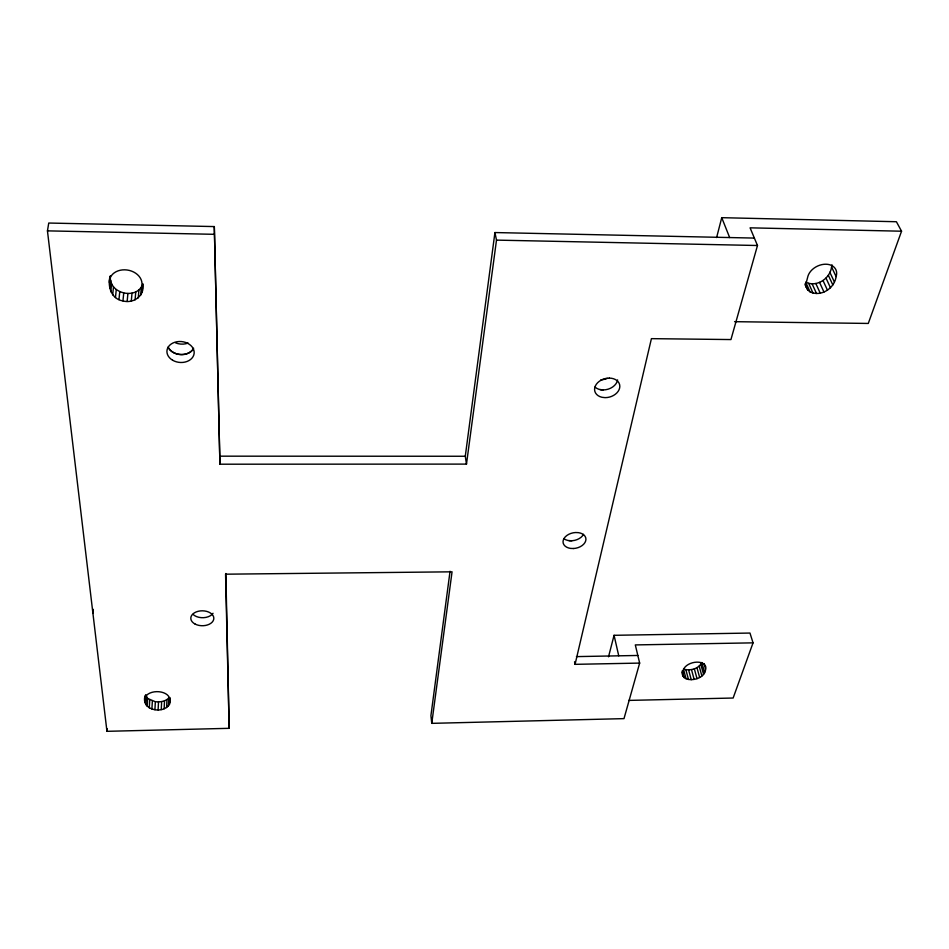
<?xml version="1.0" encoding="UTF-8"?>
<svg xmlns="http://www.w3.org/2000/svg" width="949" height="949" viewBox="0 0 949 949"><rect width="100%" height="100%" fill="white"/><g stroke="black" fill="none" stroke-linecap="round" stroke-linejoin="round"><path stroke-width="1.42" d="M754.372 238.08L494.927 232.552L496.493 240.121L466.481 464.108L219.931 464.203L214.308 226.574L48.743 223.039L47.45 230.868L106.952 731.323L229.172 728.322L225.85 573.516M219.931 464.203L214.308 226.574M145.185 695.451C140.227 710.03 163.252 714.965 169.515 704.146L169.824 697.503M169.515 704.146L169.978 698.227M166.585 707.527L166.965 699.567L168.792 697.99L168.412 705.961M164.141 708.761L164.521 700.801L166.965 699.567M161.247 709.567L161.65 701.596L164.521 700.801M158.103 709.888L158.519 701.916L161.65 701.596M154.924 709.71L155.351 701.738L147.676 698.452L145.719 694.763L145.233 702.746M151.911 709.033L152.362 701.062M149.278 707.918L149.74 699.947M147.202 706.436L147.676 698.452M145.814 704.668L146.3 696.685M110.155 276.064C107.273 286.23 111.318 299.137 122.955 300.928C133.263 303.905 145.173 295.815 142.682 284.297C136.739 300.489 108.222 293.514 110.428 276.171M142.03 292.185L142.789 283.609M106.952 731.323L107.178 728.666M140.642 295.258L141.294 287.357M138.257 297.856L138.934 289.955M135.078 299.837L135.766 291.924M131.294 301.047L132.006 293.134M127.154 301.426L127.901 293.502M122.955 300.928L123.726 293.016M92.943 613.434L93.334 609.377M118.969 299.599L119.764 291.687M115.458 297.523L116.276 289.611M112.658 294.842L113.5 286.918M109.93 288.366L110.796 280.465M110.772 291.711L111.626 283.798M450.051 571.262L430.917 715.641L431.759 723.352L623.991 718.63L639.662 663.09L635.308 644.917L753.043 642.853L749.971 633.054L614.062 635.308L608.523 656.791M466.481 464.108L465.283 456.255L494.927 232.552M431.759 723.352L452.056 571.82L225.565 574.192L229.172 728.322M639.662 663.09L575.07 664.336L651.417 338.651L730.944 339.564L757.48 245.506L750.078 227.831L901.55 231.212L868.276 323.443L734.573 321.675M716.614 237.558L721.738 217.677L896.402 221.734L901.55 231.212M831.561 266.954L836.105 276.586C834.598 288.294 820.98 297.298 810.019 291.817L805.701 282.138C816.615 287.63 830.138 278.603 831.561 266.954A15.196 11.103 -26.2 0 0 832.036 264.866M705.57 669.164A11.471 6.868 -13.6 0 0 696.91 662.141A11.471 6.868 -13.6 0 0 683.541 669.603C677.55 684.395 705.463 681.607 705.57 669.164L704.004 663.553M753.043 642.853L733.138 698.025L628.796 700.409M686.068 678.843L683.458 669.033C689.923 671.157 698.666 668.986 701.797 662.521L704.526 672.331M576.446 656.613L637.835 655.462M220.073 456.172L465.283 456.255M47.45 230.868L214.094 234.308M496.493 240.121L757.48 245.506M568.937 540.633L571.82 540.752M155.351 701.738L158.519 701.916M599.982 389.576L603.101 389.932M805.203 284.973L807.718 289.896L810.019 291.817M829.829 272.233L834.349 281.877M828.347 275.305L832.842 284.961M826.021 278.14L830.494 287.796M823.032 280.548L827.469 290.216M819.556 282.375L823.969 292.043M815.843 283.502L820.221 293.17M812.13 283.834L816.484 293.514M808.678 283.371L812.996 293.051M805.037 283.846L807.718 289.896M721.738 217.677L729.662 237.558M700.813 664.383L703.529 674.193M699.164 666.127L701.869 675.937M696.957 667.645L699.638 677.444M694.336 668.82L697.005 678.618M691.489 669.579L694.134 679.377M688.594 669.875L691.228 679.686M685.854 669.686L688.476 679.496M682.295 670.753L684.158 677.764M681.762 672.117L682.877 676.329M614.062 635.308L618.748 655.818M574.548 661.773L575.07 664.336M806.282 287.393L805.784 284.498L807.967 276.088A15.303 11.127 -25.9 0 1 825.962 264.213A15.303 11.127 -25.9 0 1 836.105 276.586M142.362 288.876L141.97 283.158A16.394 12.871 9.8 0 0 124.699 269.813A16.394 12.871 9.8 0 0 109.443 282.636M169.8 702.213L169.574 698.915A12.325 7.485 0.6 0 0 156.68 691.655A12.325 7.485 0.6 0 0 144.948 699.449M617.609 379.92A12.776 9.478 -15.7 0 1 608.238 389.149A12.776 9.478 -15.7 0 1 594.976 387.038M607.313 378.331A12.669 9.466 -15.8 0 1 600.966 379.778M583.493 534.311A11.53 7.829 -11.9 0 1 574.667 540.361A11.53 7.829 -11.9 0 1 563.955 538.735M213.039 613.279A11.459 7.473 0.3 0 1 203.596 617.692A11.459 7.473 0.3 0 1 193.062 614.406M193.252 349.113A13.701 10.546 5.4 0 1 180.227 354.57A13.701 10.546 5.4 0 1 168.068 347.132M188.116 343.04A13.594 10.534 5.7 0 1 175.66 342.886M193.632 348.236A13.583 10.463 5.4 0 1 181.437 354.535A13.583 10.463 5.4 0 1 168.637 347.986M609.305 378.105L605.996 378.414A12.847 9.49 -15.6 0 0 594.738 387.809A12.847 9.49 -15.6 0 0 601.986 397.287L605.118 397.643A12.847 9.49 -15.6 0 0 619.65 387.963A12.847 9.49 -15.6 0 0 609.305 378.105M573.493 548.522L570.586 548.403A11.59 7.817 -11.9 0 1 563.303 540.064A11.59 7.817 -11.9 0 1 575.497 532.531L578.427 532.65A11.59 7.817 -11.9 0 1 585.663 540.989A11.59 7.817 -11.9 0 1 573.493 548.522M172.576 360.205A13.666 10.475 5.3 0 0 194.118 353.562A13.666 10.475 5.3 0 0 174.948 342.221A13.666 10.475 5.3 0 0 172.576 360.205M195.114 624.074A11.518 7.462 0.3 0 0 213.703 619.424A11.518 7.462 0.3 0 0 198.127 611.31A11.518 7.462 0.3 0 0 195.114 624.074"/></g></svg>
